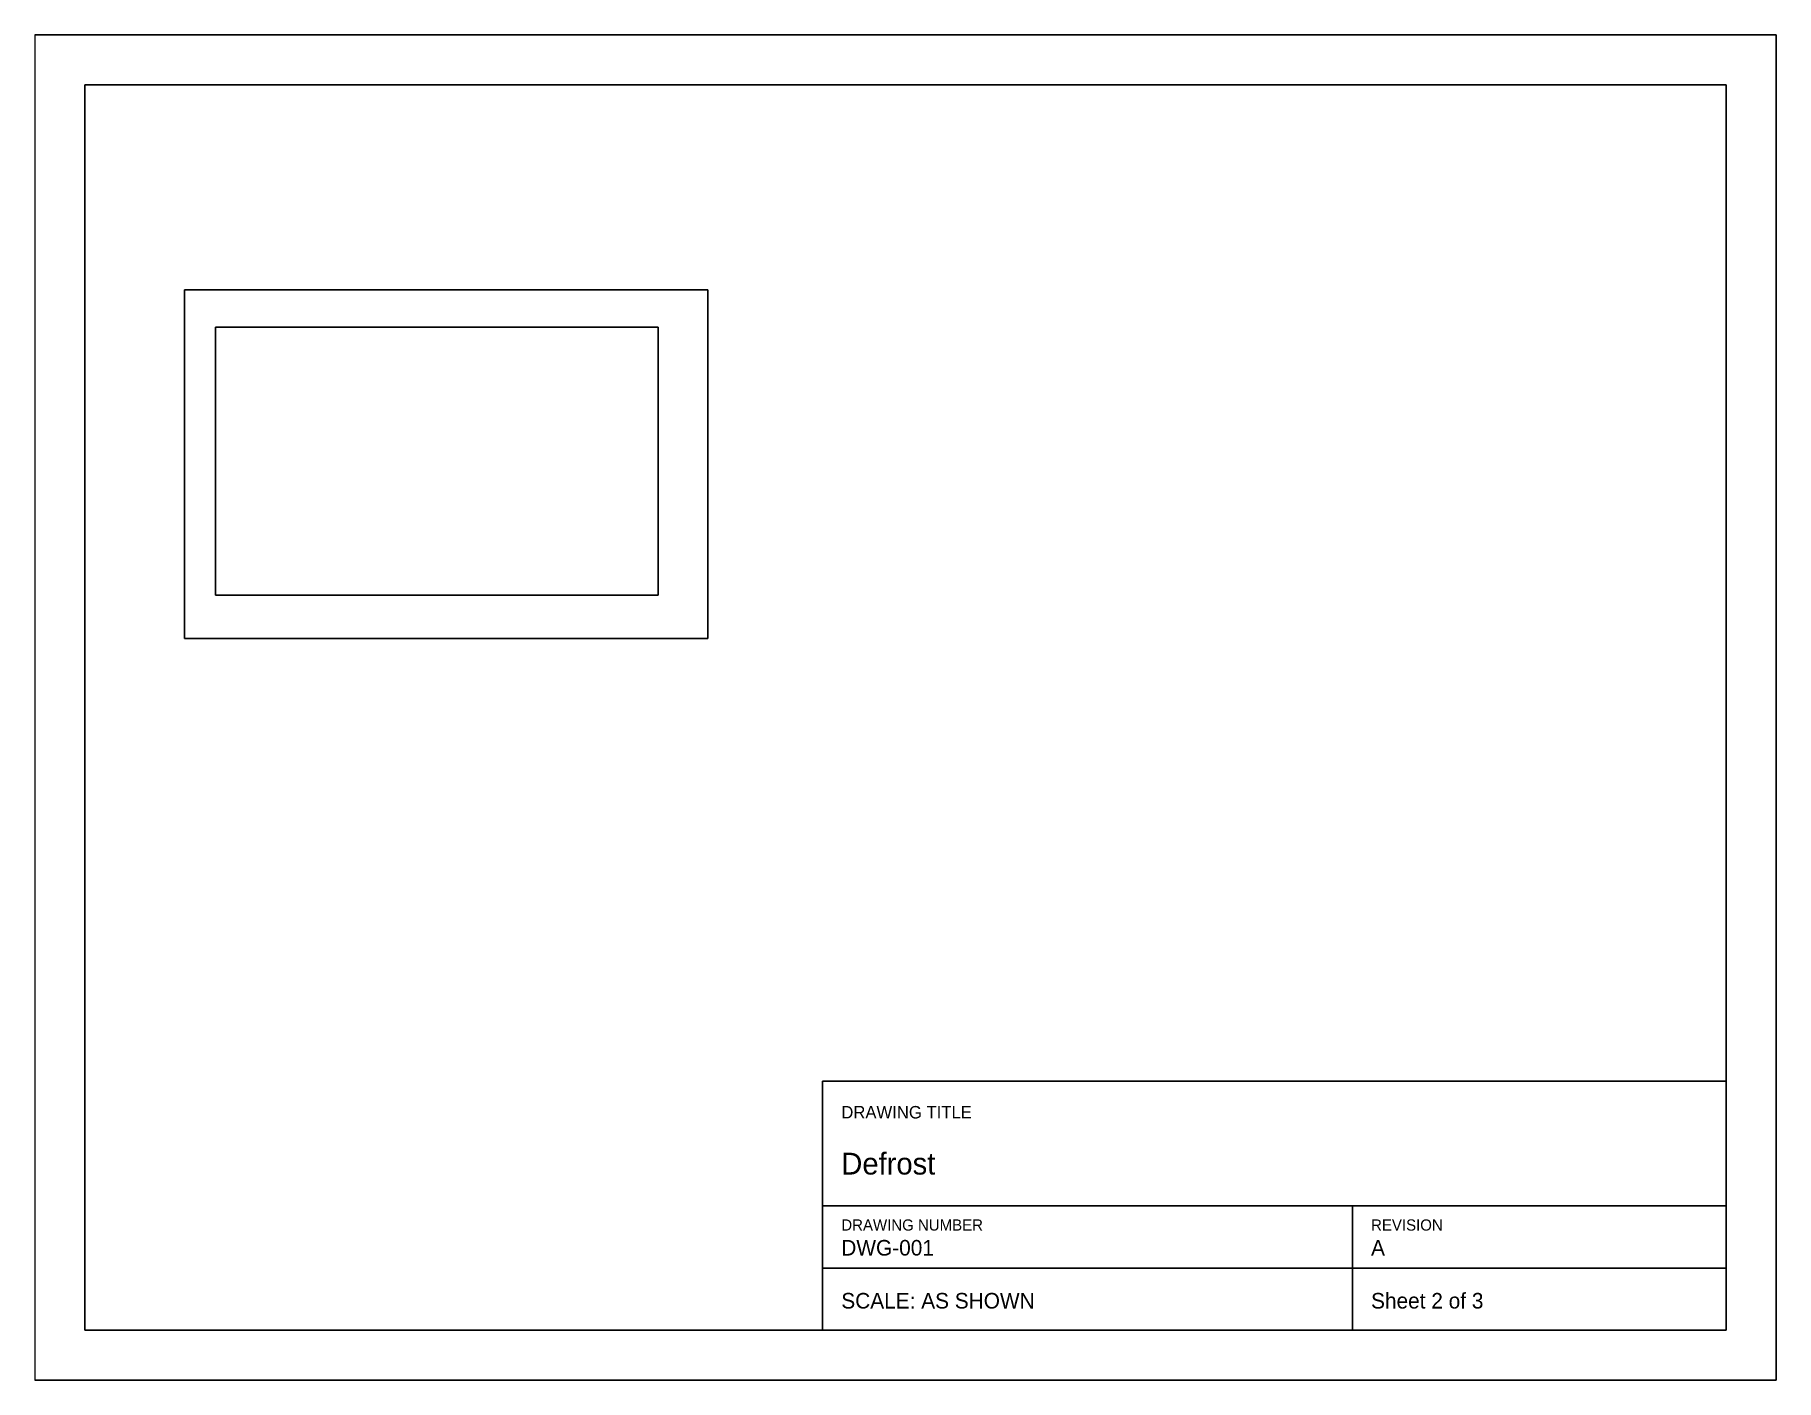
# Paper-space layout 'Page-2' of a CAD drawing. Header units: millimetres. Extents: x 0 to 279, y 0 to 216.
# The model-space entities are those that its viewports show. They can reach past a viewport. Long polylines and large blocks are cut down to what shows.
import ezdxf

# ---------------------------------------------------------------- set-up
doc = ezdxf.new("R2010")
doc.units = ezdxf.units.MM
doc.layers.add('PAGE-EDGE', color=7, linetype='Continuous', plot=False)
doc.layers.add('VIEWPORTS', color=7, linetype='Continuous', plot=False)
doc.layers.add('PAGE-FRAME', color=7, linetype='Continuous')
doc.layers.add('SCHEMATIC', color=7, linetype='Continuous')

msp = doc.modelspace()

# ---------------------------------------------------------------- linework, layer by layer
at = {"layer": 'PAGE-EDGE'}
for p, q in [((568.8, 215.9), (289.4, 215.9)), ((289.4, 215.9), (289.4, 0)), ((568.8, 0), (568.8, 215.9)), ((289.4, 0), (568.8, 0))]:
    msp.add_line(p, q, dxfattribs=at)
at = {"layer": 'PAGE-FRAME'}
for p, q in [((560.8, 207.9), (297.4, 207.9)), ((297.4, 207.9), (297.4, 8)), ((560.8, 8), (560.8, 207.9)), ((560.8, 48), (415.8, 48)), ((415.8, 48), (415.8, 8)), ((560.8, 8), (560.8, 48)), ((415.8, 28), (560.8, 28)), ((500.8, 8), (500.8, 28)), ((415.8, 18), (560.8, 18)), ((297.4, 8), (560.8, 8)), ((415.8, 8), (560.8, 8))]:
    msp.add_line(p, q, dxfattribs=at)
at = {"layer": 'SCHEMATIC'}
for p, q in [((313.4, 175), (397.4, 175)), ((313.4, 119), (313.4, 175)), ((397.4, 175), (397.4, 119)), ((318.4, 169), (389.4, 169)), ((318.4, 126), (318.4, 169)), ((389.4, 169), (389.4, 126)), ((389.4, 126), (318.4, 126)), ((397.4, 119), (313.4, 119))]:
    msp.add_line(p, q, dxfattribs=at)

# ---------------------------------------------------------------- texts
at = {"layer": 'PAGE-FRAME'}
for s, height, p in [('DRAWING TITLE', 2, (418.8, 42)), ('Defrost', 3.5, (418.8, 33)), ('DRAWING NUMBER', 1.8, (418.8, 24)), ('REVISION', 1.8, (503.8, 24)), ('DWG-001', 2.5, (418.8, 20)), ('A', 2.5, (503.8, 20)), ('SCALE: AS SHOWN', 2.5, (418.8, 11.5)), ('Sheet 2 of 3', 2.5, (503.8, 11.5))]:
    msp.add_text(s, height=height, dxfattribs=at).set_placement(p)

psp = doc.layouts.new('Page-2')

# ---------------------------------------------------------------- viewports
at = {"layer": 'VIEWPORTS'}
psp.add_viewport(center=(139.7, 107.95), size=(279.4, 215.9), view_center_point=(429.1, 107.95), view_height=215.9, dxfattribs=at)

doc.saveas('drawing.dxf')
